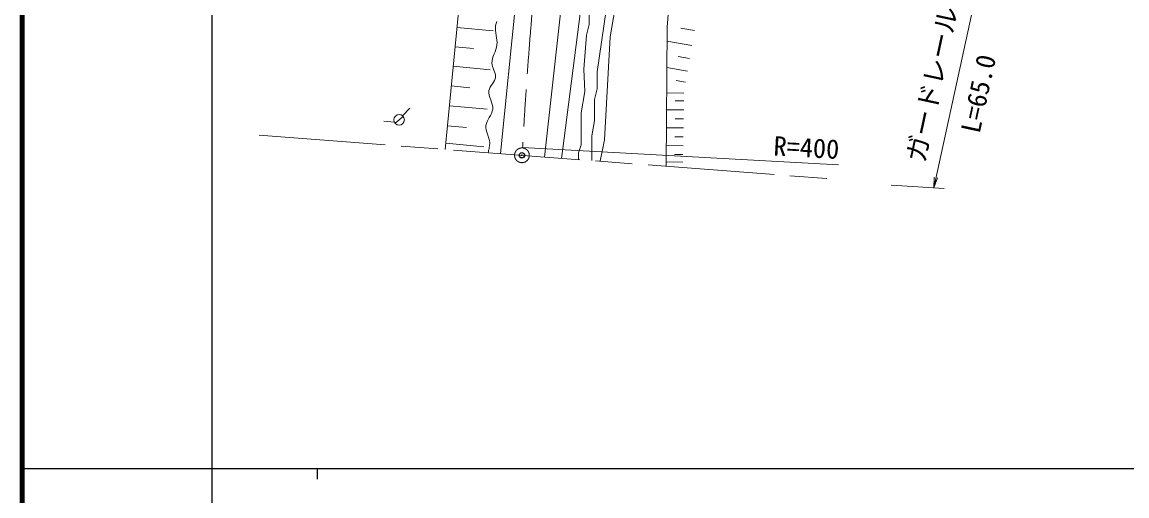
# Model space of a CAD drawing. Units: millimetres, scale not verified. Extents: x 40000 to 680000, y 20000 to 380000.
# Drawn here: x 40000 to 144804, y 202409 to 247328 of the extents above; entities that cross this region are included whole.
import ezdxf
from ezdxf.enums import TextEntityAlignment as Align

# ---------------------------------------------------------------- set-up
doc = ezdxf.new("R2010")
doc.units = ezdxf.units.MM
doc.header["$LTSCALE"] = 1000
doc.header["$PDMODE"] = 32
doc.header["$PDSIZE"] = 500
doc.linetypes.add('CHAIN', pattern=[18.5, 12, -1.5, 3.5, -1.5])
for name, color, linetype, lineweight in [('M-BGD', 7, 'Continuous', 13), ('M-BMK', 2, 'CHAIN', 13), ('M-STR-HTXT', 7, 'Continuous', 13), ('M-TTL', 2, 'Continuous', 140), ('M-TTL-BAND', 7, 'Continuous', 25)]:
    doc.layers.add(name, color=color, linetype=linetype, lineweight=lineweight)
doc.layers.add('M-OTRS', color=6, linetype='Continuous')
doc.styles.add('ＭＳ ゴシック', font='')
doc.styles.get('ＭＳ ゴシック').set_extended_font_data('MS Gothic')

# ---------------------------------------------------------------- blocks, each defined once
blk = doc.blocks.new('電話柱1')
at = {"color": 7, "linetype": 'Continuous', "lineweight": 13}
for p, q in [((-1.203, 0.848), (-0.496, 0.14)), ((-0.516, 0.002), (0.484, 0.002)), ((1.475, 0.164), (0.478, 0.078))]:
    blk.add_line(p, q, dxfattribs=at)
blk.add_circle((-0.016, 0.002), 0.5, dxfattribs=at)
blk = doc.blocks.new('open_arrow')
at = {"color": 0, "linetype": 'Continuous', "lineweight": -2}
blk.add_lwpolyline([(7.5, 1.25), (0, 0), (7.5, -1.25)], dxfattribs=at)

msp = doc.modelspace()

# ---------------------------------------------------------------- linework, layer by layer
at = {"layer": 'M-BGD'}
for p, q in [((85369, 234859), (90827, 288727)), ((95782, 245938), (102765, 286635)), ((95057, 284245), (89555, 234539)), ((80141, 235259), (84144, 277024)), ((101864, 255399), (101188, 246839)), ((93625, 253464), (91255, 235091)), ((81249, 246818), (84680, 246489)), ((101188, 246839), (101112, 233654)), ((103786, 246544), (102487, 246768)), ((95256, 236177), (95782, 245938)), ((103537, 245100), (101162, 245510)), ((81073, 244985), (82807, 244819)), ((80897, 243148), (84402, 242812)), ((103325, 243874), (102249, 244060)), ((103118, 242671), (101151, 243011)), ((80718, 241278), (82489, 241108)), ((102941, 241650), (102051, 241804)), ((102787, 240599), (101161, 240628)), ((80538, 239404), (84118, 239061)), ((102759, 238998), (101143, 239027)), ((102774, 239863), (101961, 239878)), ((102744, 238143), (101941, 238157)), ((80355, 237495), (82164, 237322)), ((102728, 237289), (101133, 237317)), ((80198, 235850), (83816, 235503)), ((94848, 234133), (95256, 236177)), ((102713, 236444), (101921, 236458)), ((91255, 235091), (91179, 234414)), ((92779, 234922), (92779, 234292)), ((102698, 235600), (101123, 235628)), ((102684, 234765), (101901, 234778)), ((102671, 234056), (101106, 234084))]:
    msp.add_line(p, q, dxfattribs=at)
at = {"layer": 'M-BGD', "linetype": 'CHAIN'}
msp.add_line((62490, 236611), (117329, 232412), dxfattribs=at)
at = {"layer": 'M-BGD'}
for points in [[(97266, 271667), (96589, 269127), (94726, 255327), (94303, 252533), (94303, 251432), (94049, 250670), (93795, 248469), (93795, 247114), (93541, 246098), (93287, 242881), (93371, 240764)], [(99044, 271413), (96504, 256089), (94557, 242627), (94557, 241018), (94303, 240002), (94303, 237970), (94049, 236531), (94049, 234194)], [(85041, 247384), (84969, 247183), (84923, 246976), (84908, 246751), (84917, 246526), (84942, 246300), (84976, 246074), (85011, 245848), (85040, 245622), (85053, 245397), (85044, 245171), (85005, 244951), (84943, 244735), (84865, 244522), (84781, 244310), (84699, 244098), (84630, 243885), (84581, 243668), (84562, 243447), (84579, 243278), (84625, 243111), (84688, 242947), (84759, 242785), (84829, 242622), (84886, 242458), (84921, 242292), (84923, 242124), (84885, 241951), (84812, 241789), (84716, 241634), (84608, 241481), (84500, 241329), (84402, 241174), (84325, 241012), (84282, 240841), (84277, 240618), (84313, 240398), (84376, 240178), (84454, 239959), (84532, 239740), (84599, 239520), (84640, 239299), (84643, 239076), (84602, 238871), (84527, 238674), (84429, 238483), (84320, 238294), (84211, 238106), (84114, 237915), (84040, 237718), (84001, 237512), (84002, 237309), (84035, 237108), (84089, 236909), (84156, 236711), (84226, 236512), (84290, 236313), (84338, 236112), (84362, 235908), (84362, 235794), (84353, 235680), (84337, 235566), (84318, 235453), (84295, 235340), (84272, 235226), (84250, 235113), (84232, 235000)], [(93371, 240764), (93033, 238732), (93033, 235684), (92779, 234922)]]:
    msp.add_lwpolyline(points, dxfattribs=at)
at = {"layer": 'M-BMK'}
msp.add_line((87482, 235429), (87479, 235398), dxfattribs=at)
msp.add_circle((87417, 234701), 700, dxfattribs=at)
msp.add_arc((486894, 213753), 400000, 171.51989, 176.89358, dxfattribs=at)
at = {"layer": 'M-OTRS'}
msp.add_point((87417, 234701), dxfattribs=at)
at = {"layer": 'M-STR-HTXT'}
for p, q in [((126476, 231624), (130473, 249849)), ((87482, 235429), (117438, 233804)), ((122450, 231882), (127485, 231560))]:
    msp.add_line(p, q, dxfattribs=at)
at = {"layer": 'M-TTL'}
msp.add_line((40000, 380000), (40000, 20000), dxfattribs=at)
at = {"layer": 'M-TTL-BAND'}
for p, q in [((58000, 370000), (58000, 20000)), ((40000, 205000), (579000, 205000)), ((68000, 205000), (68000, 204000))]:
    msp.add_line(p, q, dxfattribs=at)

# ---------------------------------------------------------------- block references
at = {"layer": 'M-BGD', "xscale": 1000, "yscale": 1000, "rotation": 40.62233}
msp.add_blockref('電話柱1', (75780, 238074), dxfattribs=at)
at = {"layer": 'M-STR-HTXT', "xscale": 133, "yscale": 133, "rotation": 77.6}
msp.add_blockref('open_arrow', (126476, 231624), dxfattribs=at)

# ---------------------------------------------------------------- texts
at = {"layer": 'M-STR-HTXT', "style": 'ＭＳ ゴシック'}
for s, p in [('ガードレール', (127745, 241130)), ('L=65.0', (132155, 240228))]:
    msp.add_text(s, height=1833, rotation=77.811, dxfattribs=at).set_placement(p, align=Align.BOTTOM_CENTER)
msp.add_text('R=400', height=1833, rotation=356.894, dxfattribs=at).set_placement((117438, 233804), align=Align.BOTTOM_RIGHT)

doc.saveas('drawing.dxf')
